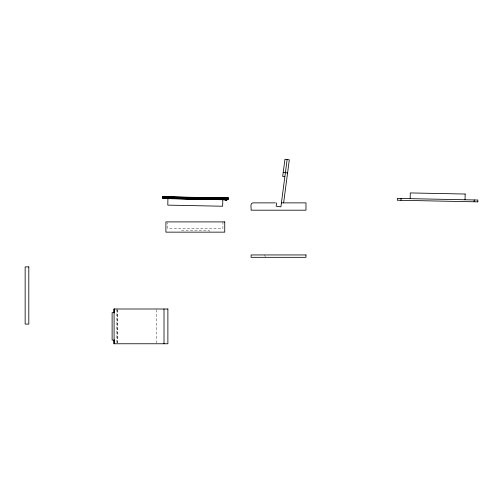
<?xml version="1.0" encoding="UTF-8"?>
<svg xmlns="http://www.w3.org/2000/svg" width="503" height="503" viewBox="0 0 503 503"><rect width="100%" height="100%" fill="white"/><g stroke="black" fill="none" stroke-linecap="round" stroke-linejoin="round"><path stroke-width="0.38" stroke-dasharray="2.52 1.89" d="M264.509 254.946L265.288 256.731M222.923 221.905L222.923 228.488L167.744 228.488L167.738 222.634M209.122 231.493L209.122 230.173L181.533 230.173L181.533 231.493M156.295 309.766L156.295 342.989M117.463 309.766L117.463 342.989M117.161 309.766L117.161 342.989M116.872 308.999L116.872 342.989"/><path stroke-width="0.75" d="M163.984 196.755L164.431 198.283L165.625 198.616M164.141 196.755L164.5 198.213L165.399 198.61M164.305 196.761L165.066 198.591M164.475 196.761L165.16 198.591M164.644 196.767L165.21 198.572M164.821 196.767L165.317 198.572M165.003 196.774L165.456 198.597M165.185 196.78L165.531 198.578M165.374 196.78L165.908 198.622M165.562 196.786L165.795 198.616M165.751 196.786L165.871 198.584M165.94 196.792L165.996 198.622M166.135 196.799L166.116 198.61M167.927 198.66L167.795 205.13L222.659 206.23L222.804 199.766M400.979 200.307L401.017 198.478M410.165 198.66L410.278 192.932L465.143 194.032M465.042 199.766L465.162 194.032M474.153 201.785L474.191 199.955M477.812 201.854L477.85 200.024L397.364 198.402L397.326 200.232L477.806 201.854M224.866 197.981L224.734 199.804M225.055 197.981L224.854 199.792M225.243 197.987L224.96 199.798M224.652 198.786L224.615 199.773M225.432 197.993L225.137 199.81L225.803 198M225.621 197.993L225.199 199.779M225.985 198L225.331 199.817M226.161 198.006L225.426 199.817M226.331 198.012L225.526 199.785M226.501 198.012L225.633 199.823M226.664 198.019L226.394 199.219L225.709 199.829M226.822 198.019L226.532 199.219L225.784 199.829M226.972 198.025L226.608 199.307L225.86 199.829M227.117 198.025C225.344 201.275 227.155 199.949 227.633 198.037M227.262 198.031L226.916 199.226L226.054 199.836M227.394 198.031L227.029 199.232L226.117 199.836M227.513 198.031L227.136 199.232L226.168 199.836L227.582 199.484L228.324 198.169L162.482 196.843L163.255 198.257L164.953 198.597M227.74 198.037L227.262 199.32L226.262 199.836L227.765 199.333L228.305 198.169L227.639 199.414L226.369 199.836L227.614 199.408L228.331 198.05L162.482 196.723M227.934 198.044L227.425 199.238L226.413 199.836M228.155 198.044C226.451 200.433 226.425 200.835 228.148 198.163M227.928 198.163L227.174 199.546L225.577 199.81M228.079 198.163L227.714 199.15L226.796 199.81L163.921 198.547L162.834 197.842L162.494 196.843L163.274 198.257L164.871 198.597M228.199 198.169L227.746 199.245L226.658 199.829M276.619 202.879L276.178 206.224L280.9 206.846L287.125 159.526M283.635 202.872L289.307 159.816L284.95 159.237L282.686 176.446L284.861 176.729M163.827 198.515L163.11 198.113L227.834 199.245L162.846 197.842L227.928 199.157M227.274 199.672L163.374 198.327L162.563 196.962M275.418 202.872L252.959 202.872C249.589 203.168 251.538 208.5 251.091 210.191L305.969 210.191L305.987 202.872L281.422 202.872M162.488 196.962L228.305 198.289M162.507 197.082L228.28 198.408M162.532 197.195L228.255 198.522M162.563 197.314L228.217 198.635M228.173 198.748L162.607 197.428L228.06 198.962L162.765 197.742M162.651 197.534L228.123 198.855M162.991 198.025L227.765 199.333M163.274 198.257L227.469 199.553M163.582 198.434L227.155 199.716M163.494 198.383C165.663 199.138 163.186 197.975 163.544 196.742M283.22 172.353L287.578 172.925M164.053 198.566L162.941 197.849L162.721 196.73M164.563 198.578L163.726 197.956L163.412 196.742M164.714 198.584L163.915 197.868L163.833 196.748M164.795 198.584L163.833 196.868M162.871 196.73L163.324 198.031L164.462 198.591L163.62 197.949L163.293 196.736M162.79 196.73L163.255 198.031L164.412 198.584L163.519 197.949L163.173 196.736M163.066 196.736L163.425 197.949L164.305 198.572L162.991 197.849L162.658 196.843L163.192 198.031L164.242 198.584L163.337 197.943L162.966 196.73M164.009 308.999L164.009 343.763M114.363 308.999L114.363 312.86M114.363 339.896L114.363 343.763M114.099 308.999L114.099 343.763M224.747 221.905L165.915 221.905L165.908 232.147L224.747 232.147L224.753 221.905M305.969 254.946L251.11 254.946L251.091 257.329L305.969 257.329L305.987 254.946M28.809 266.892L25.15 266.892L25.15 324.095L28.809 324.095L28.809 266.892M167.883 308.999L113.948 308.999L113.948 312.659L112.119 312.659L112.119 340.103L113.948 340.103L113.948 343.763L167.883 343.763L167.883 308.999"/></g></svg>
